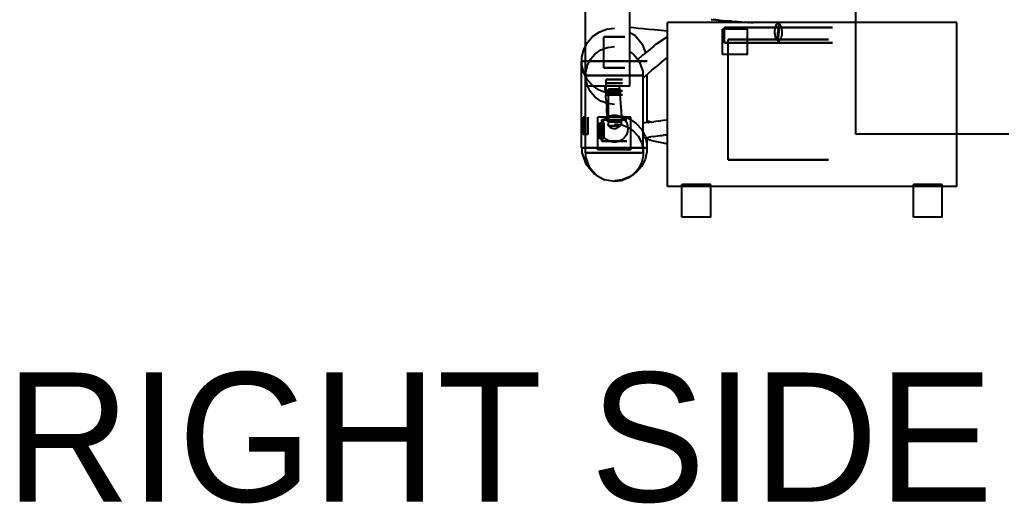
# Model space of a CAD drawing. Header units: millimetres. Extents: x -1175 to 655, y -895 to 720.
# Drawn here: x -1047.6 to -935.6, y -27.6 to 27.6 of the extents above; entities that cross this region are included whole.
import ezdxf

# ---------------------------------------------------------------- set-up
doc = ezdxf.new("R2010")
doc.units = ezdxf.units.MM
for name, color, linetype in [('HIDDEN', 8, 'Continuous'), ('TEXT', 5, 'Continuous'), ('VISIBLE', 7, 'Continuous')]:
    doc.layers.add(name, color=color, linetype=linetype)

msp = doc.modelspace()

# ---------------------------------------------------------------- linework, layer by layer
at = {"layer": 'HIDDEN'}
for points in [[(-952.2, 14.5), (-952.2, 68.5)], [(-983.05, 19.99), (-983.05, 30.11)], [(-977.99, 19.99), (-977.99, 30.11)], [(-940.7, 27.25), (-973.7, 27.25)], [(-973.7, 8.55), (-973.7, 27.25)], [(-961.33, 26.91), (-961.39, 26.78)], [(-961.27, 27.01), (-961.33, 26.91)], [(-961.19, 27.09), (-961.27, 27.01)], [(-961.11, 27.13), (-961.19, 27.09)], [(-961.05, 27.14), (-961.11, 27.13)], [(-961.02, 27.14), (-961.05, 27.14)], [(-960.94, 27.1), (-961.02, 27.14)], [(-961.01, 26.83), (-961, 26.91)], [(-961, 26.91), (-960.99, 26.96)], [(-960.99, 26.96), (-960.98, 26.97)], [(-960.98, 26.97), (-960.97, 26.94)], [(-960.98, 26.97), (-960.98, 26.97)], [(-960.97, 26.94), (-960.97, 26.88)], [(-960.97, 26.88), (-960.97, 26.78)], [(-960.86, 27.03), (-960.94, 27.1)], [(-960.79, 26.93), (-960.86, 27.03)], [(-960.72, 26.79), (-960.79, 26.93)], [(-940.7, 27.25), (-952.2, 27.25)], [(-940.7, 14.5), (-940.7, 27.25)], [(-940.7, 8.55), (-940.7, 27.25)], [(-982.23, 25.65), (-981.49, 26.16)], [(-981.49, 26.16), (-980.64, 26.48)], [(-980.64, 26.48), (-979.75, 26.59)], [(-964.57, 26.48), (-967.43, 26.48)], [(-967.43, 23.62), (-967.43, 26.48)], [(-964.57, 26.48), (-967.43, 26.48)], [(-967.43, 23.62), (-967.43, 26.48)], [(-967.21, 24.94), (-967.21, 26.7)], [(-967.03, 26.7), (-967.21, 26.7)], [(-967.21, 26.7), (-967.03, 26.7)], [(-966.5, 26.7), (-967.03, 26.7)], [(-967.03, 26.7), (-966.5, 26.7)], [(-965.66, 26.7), (-966.5, 26.7)], [(-966.5, 26.7), (-965.66, 26.7)], [(-964.55, 26.7), (-965.66, 26.7)], [(-965.66, 26.7), (-964.55, 26.7)], [(-964.57, 23.62), (-964.57, 26.48)], [(-964.57, 23.62), (-964.57, 26.48)], [(-963.23, 26.7), (-964.55, 26.7)], [(-964.55, 26.7), (-963.23, 26.7)], [(-961.79, 26.7), (-963.23, 26.7)], [(-963.23, 26.7), (-961.79, 26.7)], [(-960.31, 26.7), (-961.79, 26.7)], [(-961.79, 26.7), (-960.31, 26.7)], [(-961.46, 26.45), (-961.48, 26.26)], [(-961.48, 26.26), (-961.48, 26.06)], [(-961.48, 26.06), (-961.46, 25.87)], [(-961.43, 26.63), (-961.46, 26.45)], [(-961.46, 25.87), (-961.43, 25.69)], [(-961.39, 26.78), (-961.43, 26.63)], [(-961.12, 25.72), (-961.11, 25.88)], [(-961.11, 25.88), (-961.1, 26.06)], [(-961.1, 26.06), (-961.08, 26.23)], [(-961.08, 26.23), (-961.07, 26.41)], [(-961.07, 26.41), (-961.05, 26.57)], [(-961.04, 25.81), (-961.06, 25.66)], [(-961.05, 26.57), (-961.03, 26.71)], [(-961.02, 25.98), (-961.04, 25.81)], [(-961.03, 26.71), (-961.01, 26.83)], [(-961.01, 26.15), (-961.02, 25.98)], [(-961, 26.24), (-961.01, 26.15)], [(-960.99, 26.33), (-961, 26.24)], [(-960.98, 26.5), (-960.99, 26.33)], [(-960.97, 26.65), (-960.98, 26.5)], [(-960.97, 26.78), (-960.97, 26.65)], [(-960.68, 26.63), (-960.72, 26.79)], [(-960.64, 26.45), (-960.68, 26.63)], [(-960.66, 25.69), (-960.63, 25.87)], [(-960.62, 26.26), (-960.64, 26.45)], [(-960.63, 25.87), (-960.62, 26.07)], [(-960.62, 26.07), (-960.62, 26.26)], [(-958.86, 26.7), (-960.31, 26.7)], [(-960.31, 26.7), (-958.86, 26.7)], [(-957.55, 26.7), (-958.86, 26.7)], [(-958.86, 26.7), (-957.55, 26.7)], [(-956.44, 26.7), (-957.55, 26.7)], [(-957.55, 26.7), (-956.44, 26.7)], [(-955.59, 26.7), (-956.44, 26.7)], [(-956.44, 26.7), (-955.59, 26.7)], [(-955.07, 26.7), (-955.59, 26.7)], [(-955.59, 26.7), (-955.07, 26.7)], [(-954.89, 26.7), (-955.07, 26.7)], [(-955.07, 26.7), (-954.89, 26.7)], [(-983.05, 24.55), (-982.83, 24.97)], [(-982.83, 24.97), (-982.23, 25.65)], [(-980.96, 22.08), (-980.96, 25.6)], [(-980.92, 25.6), (-980.96, 25.6)], [(-980.96, 25.6), (-980.92, 25.6)], [(-980.82, 25.6), (-980.92, 25.6)], [(-980.92, 25.6), (-980.82, 25.6)], [(-980.65, 25.6), (-980.82, 25.6)], [(-980.82, 25.6), (-980.65, 25.6)], [(-980.44, 25.6), (-980.65, 25.6)], [(-980.65, 25.6), (-980.44, 25.6)], [(-980.18, 25.6), (-980.44, 25.6)], [(-980.44, 25.6), (-980.18, 25.6)], [(-979.89, 25.6), (-980.18, 25.6)], [(-980.18, 25.6), (-979.89, 25.6)], [(-979.6, 25.6), (-979.89, 25.6)], [(-979.89, 25.6), (-979.6, 25.6)], [(-979.32, 25.6), (-979.6, 25.6)], [(-979.6, 25.6), (-979.32, 25.6)], [(-979.06, 25.6), (-979.32, 25.6)], [(-979.32, 25.6), (-979.06, 25.6)], [(-978.84, 25.6), (-979.06, 25.6)], [(-979.06, 25.6), (-978.84, 25.6)], [(-978.68, 25.6), (-978.84, 25.6)], [(-978.84, 25.6), (-978.68, 25.6)], [(-978.57, 25.6), (-978.68, 25.6)], [(-978.68, 25.6), (-978.57, 25.6)], [(-978.54, 25.6), (-978.57, 25.6)], [(-978.57, 25.6), (-978.54, 25.6)], [(-967.03, 24.94), (-967.21, 24.94)], [(-967.21, 24.94), (-967.03, 24.94)], [(-966.5, 24.94), (-967.03, 24.94)], [(-967.03, 24.94), (-966.5, 24.94)], [(-966.77, 11.57), (-966.77, 25.32)], [(-966.6, 25.32), (-966.77, 25.32)], [(-966.77, 25.32), (-966.6, 25.32)], [(-966.11, 25.32), (-966.6, 25.32)], [(-966.6, 25.32), (-966.11, 25.32)], [(-965.66, 24.94), (-966.5, 24.94)], [(-966.5, 24.94), (-965.66, 24.94)], [(-965.33, 25.32), (-966.11, 25.32)], [(-966.11, 25.32), (-965.33, 25.32)], [(-964.55, 24.94), (-965.66, 24.94)], [(-965.66, 24.94), (-964.55, 24.94)], [(-964.3, 25.32), (-965.33, 25.32)], [(-965.33, 25.32), (-964.3, 25.32)], [(-963.23, 24.94), (-964.55, 24.94)], [(-964.55, 24.94), (-963.23, 24.94)], [(-963.08, 25.32), (-964.3, 25.32)], [(-964.3, 25.32), (-963.08, 25.32)], [(-961.79, 24.94), (-963.23, 24.94)], [(-963.23, 24.94), (-961.79, 24.94)], [(-961.74, 25.32), (-963.08, 25.32)], [(-963.08, 25.32), (-961.74, 25.32)], [(-960.31, 24.94), (-961.79, 24.94)], [(-961.79, 24.94), (-960.31, 24.94)], [(-960.36, 25.32), (-961.74, 25.32)], [(-961.74, 25.32), (-960.36, 25.32)], [(-961.43, 25.69), (-961.38, 25.52)], [(-961.38, 25.52), (-961.32, 25.38)], [(-961.32, 25.38), (-961.24, 25.28)], [(-961.24, 25.28), (-961.16, 25.2)], [(-961.16, 25.2), (-961.08, 25.16)], [(-961.13, 25.58), (-961.12, 25.72)], [(-961.13, 25.47), (-961.13, 25.58)], [(-961.13, 25.39), (-961.13, 25.47)], [(-961.12, 25.34), (-961.13, 25.39)], [(-961.12, 25.33), (-961.12, 25.34)], [(-961.11, 25.33), (-961.12, 25.33)], [(-961.1, 25.36), (-961.11, 25.33)], [(-961.09, 25.43), (-961.1, 25.36)], [(-961.07, 25.53), (-961.09, 25.43)], [(-961.08, 25.16), (-961.05, 25.16)], [(-961.06, 25.66), (-961.07, 25.53)], [(-961.05, 25.16), (-961, 25.17)], [(-961, 25.17), (-960.91, 25.2)], [(-960.91, 25.2), (-960.83, 25.28)], [(-960.83, 25.28), (-960.77, 25.39)], [(-960.77, 25.39), (-960.71, 25.53)], [(-960.71, 25.53), (-960.66, 25.69)], [(-959.02, 25.32), (-960.36, 25.32)], [(-960.36, 25.32), (-959.02, 25.32)], [(-958.86, 24.94), (-960.31, 24.94)], [(-960.31, 24.94), (-958.86, 24.94)], [(-957.8, 25.32), (-959.02, 25.32)], [(-959.02, 25.32), (-957.8, 25.32)], [(-957.55, 24.94), (-958.86, 24.94)], [(-958.86, 24.94), (-957.55, 24.94)], [(-956.77, 25.32), (-957.8, 25.32)], [(-957.8, 25.32), (-956.77, 25.32)], [(-956.44, 24.94), (-957.55, 24.94)], [(-957.55, 24.94), (-956.44, 24.94)], [(-955.98, 25.32), (-956.77, 25.32)], [(-956.77, 25.32), (-955.98, 25.32)], [(-955.59, 24.94), (-956.44, 24.94)], [(-956.44, 24.94), (-955.59, 24.94)], [(-955.49, 25.32), (-955.98, 25.32)], [(-955.98, 25.32), (-955.49, 25.32)], [(-955.07, 24.94), (-955.59, 24.94)], [(-955.59, 24.94), (-955.07, 24.94)], [(-955.33, 25.32), (-955.49, 25.32)], [(-955.49, 25.32), (-955.33, 25.32)], [(-954.89, 24.94), (-955.07, 24.94)], [(-955.07, 24.94), (-954.89, 24.94)], [(-982.46, 23.07), (-981.94, 23.67)], [(-981.94, 23.67), (-981.28, 24.12)], [(-981.28, 24.12), (-980.54, 24.4)], [(-980.54, 24.4), (-979.75, 24.5)], [(-964.57, 23.62), (-967.43, 23.62)], [(-964.57, 23.62), (-967.43, 23.62)], [(-983.38, 22.85), (-983.49, 22.85)], [(-983.46, 22.4), (-983.46, 22.85)], [(-983.25, 21.52), (-983.46, 22.4)], [(-983.06, 22.85), (-983.38, 22.85)], [(-982.55, 22.85), (-983.06, 22.85)], [(-983.05, 22.85), (-982.55, 22.85)], [(-982.83, 22.37), (-982.46, 23.07)], [(-981.87, 22.85), (-982.55, 22.85)], [(-982.55, 22.85), (-981.87, 22.85)], [(-981.07, 22.85), (-981.87, 22.85)], [(-981.87, 22.85), (-981.07, 22.85)], [(-980.2, 22.85), (-981.07, 22.85)], [(-981.07, 22.85), (-980.2, 22.85)], [(-979.3, 22.85), (-980.2, 22.85)], [(-980.2, 22.85), (-979.3, 22.85)], [(-978.42, 22.85), (-979.3, 22.85)], [(-979.3, 22.85), (-978.42, 22.85)], [(-977.62, 22.85), (-978.42, 22.85)], [(-978.42, 22.85), (-977.62, 22.85)], [(-976.95, 22.85), (-977.62, 22.85)], [(-977.62, 22.85), (-977.56, 22.85)], [(-977.27, 22.85), (-976.95, 22.85)], [(-976.44, 22.85), (-976.95, 22.85)], [(-976.95, 22.85), (-976.44, 22.85)], [(-976.12, 22.85), (-976.44, 22.85)], [(-976.44, 22.85), (-976.12, 22.85)], [(-976.01, 22.85), (-976.12, 22.85)], [(-976.12, 22.85), (-976.01, 22.85)], [(-982.83, 20.73), (-983.25, 21.52)], [(-983.02, 21.6), (-982.83, 22.37)], [(-983.02, 20.8), (-983.02, 21.6)], [(-980.92, 22.08), (-980.96, 22.08)], [(-980.96, 22.08), (-980.92, 22.08)], [(-980.82, 22.08), (-980.92, 22.08)], [(-980.92, 22.08), (-980.82, 22.08)], [(-980.65, 22.08), (-980.82, 22.08)], [(-980.82, 22.08), (-980.65, 22.08)], [(-980.44, 22.08), (-980.65, 22.08)], [(-980.65, 22.08), (-980.44, 22.08)], [(-980.18, 22.08), (-980.44, 22.08)], [(-980.44, 22.08), (-980.18, 22.08)], [(-979.89, 22.08), (-980.18, 22.08)], [(-980.18, 22.08), (-979.89, 22.08)], [(-979.6, 22.08), (-979.89, 22.08)], [(-979.89, 22.08), (-979.6, 22.08)], [(-979.32, 22.08), (-979.6, 22.08)], [(-979.6, 22.08), (-979.32, 22.08)], [(-979.06, 22.08), (-979.32, 22.08)], [(-979.32, 22.08), (-979.06, 22.08)], [(-978.84, 22.08), (-979.06, 22.08)], [(-979.06, 22.08), (-978.84, 22.08)], [(-978.68, 22.08), (-978.84, 22.08)], [(-978.84, 22.08), (-978.68, 22.08)], [(-978.57, 22.08), (-978.68, 22.08)], [(-978.68, 22.08), (-978.57, 22.08)], [(-978.54, 22.08), (-978.57, 22.08)], [(-978.57, 22.08), (-978.54, 22.08)], [(-983.05, 19.99), (-983.05, 21.2)], [(-982.95, 21.2), (-983.05, 21.2)], [(-983.05, 21.2), (-982.95, 21.2)], [(-982.83, 20.03), (-983.02, 20.8)], [(-982.67, 21.2), (-982.95, 21.2)], [(-982.95, 21.2), (-982.67, 21.2)], [(-982.23, 20.05), (-982.83, 20.73)], [(-982.22, 21.2), (-982.67, 21.2)], [(-982.67, 21.2), (-982.22, 21.2)], [(-981.62, 21.2), (-982.22, 21.2)], [(-982.22, 21.2), (-981.62, 21.2)], [(-980.92, 21.2), (-981.62, 21.2)], [(-981.62, 21.2), (-980.92, 21.2)], [(-980.15, 21.2), (-980.92, 21.2)], [(-980.92, 21.2), (-980.15, 21.2)], [(-980.68, 19.44), (-980.68, 20.76)], [(-980.66, 20.76), (-980.68, 20.76)], [(-980.68, 20.76), (-980.66, 20.76)], [(-980.68, 19), (-980.68, 20.32)], [(-980.66, 20.32), (-980.68, 20.32)], [(-980.68, 20.32), (-980.66, 20.32)], [(-980.58, 20.76), (-980.66, 20.76)], [(-980.66, 20.76), (-980.58, 20.76)], [(-980.58, 20.32), (-980.66, 20.32)], [(-980.66, 20.32), (-980.58, 20.32)], [(-980.45, 20.76), (-980.58, 20.76)], [(-980.58, 20.76), (-980.45, 20.76)], [(-980.45, 20.32), (-980.58, 20.32)], [(-980.58, 20.32), (-980.45, 20.32)], [(-980.28, 20.76), (-980.45, 20.76)], [(-980.45, 20.76), (-980.28, 20.76)], [(-980.28, 20.32), (-980.45, 20.32)], [(-980.45, 20.32), (-980.28, 20.32)], [(-980.08, 20.76), (-980.28, 20.76)], [(-980.28, 20.76), (-980.08, 20.76)], [(-980.08, 20.32), (-980.28, 20.32)], [(-980.28, 20.32), (-980.08, 20.32)], [(-979.35, 21.2), (-980.15, 21.2)], [(-980.15, 21.2), (-979.35, 21.2)], [(-979.86, 20.76), (-980.08, 20.76)], [(-980.08, 20.76), (-979.86, 20.76)], [(-979.86, 20.32), (-980.08, 20.32)], [(-980.08, 20.32), (-979.86, 20.32)], [(-979.64, 20.76), (-979.86, 20.76)], [(-979.86, 20.76), (-979.64, 20.76)], [(-979.64, 20.32), (-979.86, 20.32)], [(-979.86, 20.32), (-979.64, 20.32)], [(-979.42, 20.76), (-979.64, 20.76)], [(-979.64, 20.76), (-979.42, 20.76)], [(-979.42, 20.32), (-979.64, 20.32)], [(-979.64, 20.32), (-979.42, 20.32)], [(-979.22, 20.76), (-979.42, 20.76)], [(-979.42, 20.76), (-979.22, 20.76)], [(-979.22, 20.32), (-979.42, 20.32)], [(-979.42, 20.32), (-979.22, 20.32)], [(-978.58, 21.2), (-979.35, 21.2)], [(-979.35, 21.2), (-978.58, 21.2)], [(-979.05, 20.76), (-979.22, 20.76)], [(-979.22, 20.76), (-979.05, 20.76)], [(-979.05, 20.32), (-979.22, 20.32)], [(-979.22, 20.32), (-979.05, 20.32)], [(-978.92, 20.76), (-979.05, 20.76)], [(-979.05, 20.76), (-978.92, 20.76)], [(-978.92, 20.32), (-979.05, 20.32)], [(-979.05, 20.32), (-978.92, 20.32)], [(-978.84, 20.76), (-978.92, 20.76)], [(-978.92, 20.76), (-978.84, 20.76)], [(-978.84, 20.32), (-978.92, 20.32)], [(-978.92, 20.32), (-978.84, 20.32)], [(-978.81, 20.76), (-978.84, 20.76)], [(-978.84, 20.76), (-978.81, 20.76)], [(-978.81, 20.32), (-978.84, 20.32)], [(-978.84, 20.32), (-978.81, 20.32)], [(-977.87, 21.2), (-978.58, 21.2)], [(-978.58, 21.2), (-977.99, 21.2)], [(-977.28, 21.2), (-977.87, 21.2)], [(-976.83, 21.2), (-977.28, 21.2)], [(-976.54, 21.2), (-976.83, 21.2)], [(-976.45, 21.2), (-976.54, 21.2)], [(-977.99, 19.99), (-983.05, 19.99)], [(-982.46, 19.33), (-982.83, 20.03)], [(-981.94, 18.73), (-982.46, 19.33)], [(-981.49, 19.54), (-982.23, 20.05)], [(-980.64, 19.22), (-981.49, 19.54)], [(-980.66, 19.44), (-980.68, 19.44)], [(-980.68, 19.44), (-980.66, 19.44)], [(-980.58, 19.44), (-980.66, 19.44)], [(-980.66, 19.44), (-980.58, 19.44)], [(-979.75, 19.11), (-980.64, 19.22)], [(-980.45, 19.44), (-980.58, 19.44)], [(-980.58, 19.44), (-980.45, 19.44)], [(-980.28, 19.44), (-980.45, 19.44)], [(-980.45, 19.44), (-980.28, 19.44)], [(-980.41, 15.92), (-980.41, 19.66)], [(-980.39, 19.66), (-980.41, 19.66)], [(-980.41, 19.66), (-980.39, 19.66)], [(-980.41, 15.48), (-980.41, 19.22)], [(-980.39, 19.22), (-980.41, 19.22)], [(-980.41, 19.22), (-980.39, 19.22)], [(-980.33, 19.66), (-980.39, 19.66)], [(-980.39, 19.66), (-980.33, 19.66)], [(-980.33, 19.22), (-980.39, 19.22)], [(-980.39, 19.22), (-980.33, 19.22)], [(-980.24, 19.66), (-980.33, 19.66)], [(-980.33, 19.66), (-980.24, 19.66)], [(-980.24, 19.22), (-980.33, 19.22)], [(-980.33, 19.22), (-980.24, 19.22)], [(-980.08, 19.44), (-980.28, 19.44)], [(-980.28, 19.44), (-980.08, 19.44)], [(-980.12, 19.66), (-980.24, 19.66)], [(-980.24, 19.66), (-980.12, 19.66)], [(-980.12, 19.22), (-980.24, 19.22)], [(-980.24, 19.22), (-980.12, 19.22)], [(-979.98, 19.66), (-980.12, 19.66)], [(-980.12, 19.66), (-979.98, 19.66)], [(-979.98, 19.22), (-980.12, 19.22)], [(-980.12, 19.22), (-979.98, 19.22)], [(-979.86, 19.44), (-980.08, 19.44)], [(-980.08, 19.44), (-979.86, 19.44)], [(-979.83, 19.66), (-979.98, 19.66)], [(-979.98, 19.66), (-979.83, 19.66)], [(-979.83, 19.22), (-979.98, 19.22)], [(-979.98, 19.22), (-979.83, 19.22)], [(-979.64, 19.44), (-979.86, 19.44)], [(-979.86, 19.44), (-979.64, 19.44)], [(-979.67, 19.66), (-979.83, 19.66)], [(-979.83, 19.66), (-979.67, 19.66)], [(-979.67, 19.22), (-979.83, 19.22)], [(-979.83, 19.22), (-979.67, 19.22)], [(-979.51, 19.66), (-979.67, 19.66)], [(-979.67, 19.66), (-979.51, 19.66)], [(-979.51, 19.22), (-979.67, 19.22)], [(-979.67, 19.22), (-979.51, 19.22)], [(-979.42, 19.44), (-979.64, 19.44)], [(-979.64, 19.44), (-979.42, 19.44)], [(-979.37, 19.66), (-979.51, 19.66)], [(-979.51, 19.66), (-979.37, 19.66)], [(-979.37, 19.22), (-979.51, 19.22)], [(-979.51, 19.22), (-979.37, 19.22)], [(-979.22, 19.44), (-979.42, 19.44)], [(-979.42, 19.44), (-979.22, 19.44)], [(-979.25, 19.66), (-979.37, 19.66)], [(-979.37, 19.66), (-979.25, 19.66)], [(-979.25, 19.22), (-979.37, 19.22)], [(-979.37, 19.22), (-979.25, 19.22)], [(-979.16, 19.66), (-979.25, 19.66)], [(-979.25, 19.66), (-979.16, 19.66)], [(-979.16, 19.22), (-979.25, 19.22)], [(-979.25, 19.22), (-979.16, 19.22)], [(-979.05, 19.44), (-979.22, 19.44)], [(-979.22, 19.44), (-979.05, 19.44)], [(-979.11, 19.66), (-979.16, 19.66)], [(-979.16, 19.66), (-979.11, 19.66)], [(-979.11, 19.22), (-979.16, 19.22)], [(-979.16, 19.22), (-979.11, 19.22)], [(-979.09, 19.66), (-979.11, 19.66)], [(-979.11, 19.66), (-979.09, 19.66)], [(-979.09, 19.22), (-979.11, 19.22)], [(-979.11, 19.22), (-979.09, 19.22)], [(-978.92, 19.44), (-979.05, 19.44)], [(-979.05, 19.44), (-978.92, 19.44)], [(-978.84, 19.44), (-978.92, 19.44)], [(-978.92, 19.44), (-978.84, 19.44)], [(-978.81, 19.44), (-978.84, 19.44)], [(-978.84, 19.44), (-978.81, 19.44)], [(-981.28, 18.28), (-981.94, 18.73)], [(-980.54, 18), (-981.28, 18.28)], [(-980.66, 19), (-980.68, 19)], [(-980.68, 19), (-980.66, 19)], [(-980.58, 19), (-980.66, 19)], [(-980.66, 19), (-980.58, 19)], [(-980.45, 19), (-980.58, 19)], [(-980.58, 19), (-980.45, 19)], [(-979.75, 17.9), (-980.54, 18)], [(-980.28, 19), (-980.45, 19)], [(-980.45, 19), (-980.28, 19)], [(-980.08, 19), (-980.28, 19)], [(-980.28, 19), (-980.08, 19)], [(-979.86, 19), (-980.08, 19)], [(-980.08, 19), (-979.86, 19)], [(-979.64, 19), (-979.86, 19)], [(-979.86, 19), (-979.64, 19)], [(-979.42, 19), (-979.64, 19)], [(-979.64, 19), (-979.42, 19)], [(-979.22, 19), (-979.42, 19)], [(-979.42, 19), (-979.22, 19)], [(-979.05, 19), (-979.22, 19)], [(-979.22, 19), (-979.05, 19)], [(-978.92, 19), (-979.05, 19)], [(-979.05, 19), (-978.92, 19)], [(-978.84, 19), (-978.92, 19)], [(-978.92, 19), (-978.84, 19)], [(-978.81, 19), (-978.84, 19)], [(-978.84, 19), (-978.81, 19)], [(-983.32, 16.47), (-983.32, 16.44)], [(-983.32, 16.44), (-983.32, 16.36)], [(-983.32, 16.36), (-983.32, 16.22)], [(-983.32, 16.22), (-983.32, 16.04)], [(-983.32, 16.04), (-983.32, 15.83)], [(-983.32, 15.83), (-983.32, 15.6)], [(-983.05, 14.49), (-983.05, 16.47)], [(-982.77, 16.47), (-982.77, 16.44)], [(-982.77, 16.44), (-982.77, 16.47)], [(-982.77, 16.44), (-982.77, 16.36)], [(-982.77, 16.36), (-982.77, 16.44)], [(-982.77, 16.36), (-982.77, 16.22)], [(-982.77, 16.22), (-982.77, 16.36)], [(-982.77, 16.22), (-982.77, 16.04)], [(-982.77, 16.04), (-982.77, 16.22)], [(-982.77, 16.04), (-982.77, 15.83)], [(-982.77, 15.83), (-982.77, 16.04)], [(-982.77, 15.83), (-982.77, 15.6)], [(-982.77, 15.6), (-982.77, 15.83)], [(-977.88, 16.47), (-981.62, 16.47)], [(-981.62, 12.73), (-981.62, 16.47)], [(-977.88, 16.47), (-981.62, 16.47)], [(-981.62, 12.73), (-981.62, 16.47)], [(-981.4, 15.86), (-981.4, 15.84)], [(-981.4, 15.84), (-981.4, 15.86)], [(-981.4, 15.84), (-981.4, 15.76)], [(-981.4, 15.76), (-981.4, 15.84)], [(-981.4, 15.76), (-981.4, 15.63)], [(-981.4, 15.63), (-981.4, 15.76)], [(-981.24, 15.52), (-981.11, 15.87)], [(-981.24, 15.52), (-981.11, 15.87)], [(-981.18, 13.72), (-981.18, 16.14)], [(-981.14, 16.14), (-981.18, 16.14)], [(-981.18, 16.14), (-981.14, 16.14)], [(-981.01, 16.14), (-981.14, 16.14)], [(-981.14, 16.14), (-981.01, 16.14)], [(-981.11, 15.87), (-980.9, 16.17)], [(-981.11, 15.87), (-980.9, 16.17)], [(-980.82, 16.14), (-981.01, 16.14)], [(-981.01, 16.14), (-980.82, 16.14)], [(-980.96, 15.86), (-980.96, 15.84)], [(-980.96, 15.84), (-980.96, 15.86)], [(-980.96, 15.84), (-980.96, 15.76)], [(-980.96, 15.76), (-980.96, 15.84)], [(-980.96, 15.76), (-980.96, 15.63)], [(-980.96, 15.63), (-980.96, 15.76)], [(-980.9, 16.17), (-980.62, 16.42)], [(-980.9, 16.17), (-980.62, 16.42)], [(-980.56, 16.14), (-980.82, 16.14)], [(-980.82, 16.14), (-980.56, 16.14)], [(-980.62, 16.42), (-980.29, 16.59)], [(-980.62, 16.42), (-980.29, 16.59)], [(-980.26, 16.14), (-980.56, 16.14)], [(-980.56, 16.14), (-980.26, 16.14)], [(-980.39, 15.92), (-980.41, 15.92)], [(-980.41, 15.92), (-980.39, 15.92)], [(-980.33, 15.92), (-980.39, 15.92)], [(-980.39, 15.92), (-980.33, 15.92)], [(-980.24, 15.92), (-980.33, 15.92)], [(-980.33, 15.92), (-980.24, 15.92)], [(-980.29, 16.59), (-979.93, 16.68)], [(-980.29, 16.59), (-979.93, 16.68)], [(-979.92, 16.14), (-980.26, 16.14)], [(-980.26, 16.14), (-979.92, 16.14)], [(-980.12, 15.92), (-980.24, 15.92)], [(-980.24, 15.92), (-980.12, 15.92)], [(-979.98, 15.92), (-980.12, 15.92)], [(-980.12, 15.92), (-979.98, 15.92)], [(-979.83, 15.92), (-979.98, 15.92)], [(-979.98, 15.92), (-979.83, 15.92)], [(-979.93, 16.68), (-979.56, 16.68)], [(-979.93, 16.68), (-979.56, 16.68)], [(-979.58, 16.14), (-979.92, 16.14)], [(-979.92, 16.14), (-979.58, 16.14)], [(-979.67, 15.92), (-979.83, 15.92)], [(-979.83, 15.92), (-979.67, 15.92)], [(-979.75, 16.69), (-978.85, 16.58)], [(-979.75, 15.7), (-978.96, 15.6)], [(-979.51, 15.92), (-979.67, 15.92)], [(-979.67, 15.92), (-979.51, 15.92)], [(-979.24, 16.14), (-979.58, 16.14)], [(-979.58, 16.14), (-979.24, 16.14)], [(-979.56, 16.68), (-979.2, 16.59)], [(-979.56, 16.68), (-979.2, 16.59)], [(-979.37, 15.92), (-979.51, 15.92)], [(-979.51, 15.92), (-979.37, 15.92)], [(-979.25, 15.92), (-979.37, 15.92)], [(-979.37, 15.92), (-979.25, 15.92)], [(-979.16, 15.92), (-979.25, 15.92)], [(-979.25, 15.92), (-979.16, 15.92)], [(-978.94, 16.14), (-979.24, 16.14)], [(-979.24, 16.14), (-978.94, 16.14)], [(-979.2, 16.59), (-978.87, 16.42)], [(-979.2, 16.59), (-978.87, 16.42)], [(-979.11, 15.92), (-979.16, 15.92)], [(-979.16, 15.92), (-979.11, 15.92)], [(-979.09, 15.92), (-979.11, 15.92)], [(-979.11, 15.92), (-979.09, 15.92)], [(-978.68, 16.14), (-978.94, 16.14)], [(-978.94, 16.14), (-978.68, 16.14)], [(-978.87, 16.42), (-978.6, 16.17)], [(-978.87, 16.42), (-978.6, 16.17)], [(-978.85, 16.58), (-978.01, 16.26)], [(-978.48, 16.14), (-978.68, 16.14)], [(-978.68, 16.14), (-978.48, 16.14)], [(-978.6, 16.17), (-978.38, 15.87)], [(-978.6, 16.17), (-978.38, 15.87)], [(-978.36, 16.14), (-978.48, 16.14)], [(-978.48, 16.14), (-978.36, 16.14)], [(-978.38, 15.87), (-978.25, 15.52)], [(-978.38, 15.87), (-978.25, 15.52)], [(-978.32, 16.14), (-978.36, 16.14)], [(-978.36, 16.14), (-978.32, 16.14)], [(-978.01, 16.26), (-977.27, 15.75)], [(-977.88, 12.73), (-977.88, 16.47)], [(-977.88, 12.73), (-977.88, 16.47)], [(-977.27, 15.75), (-976.67, 15.07)], [(-983.32, 15.6), (-983.32, 15.36)], [(-983.32, 15.36), (-983.32, 15.13)], [(-983.32, 15.13), (-983.32, 14.92)], [(-983.32, 14.92), (-983.32, 14.74)], [(-983.32, 14.74), (-983.32, 14.6)], [(-983.32, 14.6), (-983.32, 14.52)], [(-982.77, 15.6), (-982.77, 15.36)], [(-982.77, 15.36), (-982.77, 15.6)], [(-982.77, 15.36), (-982.77, 15.13)], [(-982.77, 15.13), (-982.77, 15.36)], [(-982.77, 15.13), (-982.77, 14.92)], [(-982.77, 14.92), (-982.77, 15.13)], [(-982.77, 14.92), (-982.77, 14.74)], [(-982.77, 14.74), (-982.77, 14.92)], [(-982.77, 14.74), (-982.77, 14.6)], [(-982.77, 14.6), (-982.77, 14.74)], [(-982.77, 14.6), (-982.77, 14.52)], [(-982.77, 14.52), (-982.77, 14.6)], [(-981.4, 15.63), (-981.4, 15.46)], [(-981.4, 15.46), (-981.4, 15.63)], [(-981.4, 15.46), (-981.4, 15.26)], [(-981.4, 15.26), (-981.4, 15.46)], [(-981.4, 15.26), (-981.4, 15.04)], [(-981.4, 15.04), (-981.4, 15.26)], [(-981.4, 15.04), (-981.4, 14.82)], [(-981.4, 14.82), (-981.4, 15.04)], [(-981.4, 14.82), (-981.4, 14.6)], [(-981.4, 14.6), (-981.4, 14.82)], [(-981.4, 14.6), (-981.4, 14.4)], [(-981.4, 14.4), (-981.4, 14.6)], [(-981.29, 15.15), (-981.24, 15.52)], [(-981.29, 15.15), (-981.24, 15.52)], [(-981.24, 14.78), (-981.29, 15.15)], [(-981.24, 14.78), (-981.29, 15.15)], [(-981.11, 14.43), (-981.24, 14.78)], [(-981.11, 14.43), (-981.24, 14.78)], [(-980.96, 15.63), (-980.96, 15.46)], [(-980.96, 15.46), (-980.96, 15.63)], [(-980.96, 15.46), (-980.96, 15.26)], [(-980.96, 15.26), (-980.96, 15.46)], [(-980.96, 15.26), (-980.96, 15.04)], [(-980.96, 15.04), (-980.96, 15.26)], [(-980.96, 15.04), (-980.96, 14.82)], [(-980.96, 14.82), (-980.96, 15.04)], [(-980.96, 14.82), (-980.96, 14.6)], [(-980.96, 14.6), (-980.96, 14.82)], [(-980.96, 14.6), (-980.96, 14.4)], [(-980.96, 14.4), (-980.96, 14.6)], [(-980.39, 15.48), (-980.41, 15.48)], [(-980.41, 15.48), (-980.39, 15.48)], [(-980.33, 15.48), (-980.39, 15.48)], [(-980.39, 15.48), (-980.33, 15.48)], [(-980.24, 15.48), (-980.33, 15.48)], [(-980.33, 15.48), (-980.24, 15.48)], [(-980.12, 15.48), (-980.24, 15.48)], [(-980.24, 15.48), (-980.12, 15.48)], [(-979.98, 15.48), (-980.12, 15.48)], [(-980.12, 15.48), (-979.98, 15.48)], [(-979.83, 15.48), (-979.98, 15.48)], [(-979.98, 15.48), (-979.83, 15.48)], [(-979.67, 15.48), (-979.83, 15.48)], [(-979.83, 15.48), (-979.67, 15.48)], [(-979.51, 15.48), (-979.67, 15.48)], [(-979.67, 15.48), (-979.51, 15.48)], [(-979.37, 15.48), (-979.51, 15.48)], [(-979.51, 15.48), (-979.37, 15.48)], [(-979.25, 15.48), (-979.37, 15.48)], [(-979.37, 15.48), (-979.25, 15.48)], [(-979.16, 15.48), (-979.25, 15.48)], [(-979.25, 15.48), (-979.16, 15.48)], [(-979.11, 15.48), (-979.16, 15.48)], [(-979.16, 15.48), (-979.11, 15.48)], [(-979.09, 15.48), (-979.11, 15.48)], [(-979.11, 15.48), (-979.09, 15.48)], [(-978.96, 15.6), (-978.21, 15.32)], [(-978.25, 14.78), (-978.38, 14.43)], [(-978.25, 14.78), (-978.38, 14.43)], [(-978.25, 15.52), (-978.21, 15.15)], [(-978.25, 15.52), (-978.21, 15.15)], [(-978.21, 15.15), (-978.25, 14.78)], [(-978.21, 15.15), (-978.25, 14.78)], [(-978.21, 15.32), (-977.56, 14.87)], [(-977.56, 14.87), (-977.03, 14.27)], [(-976.67, 15.07), (-976.25, 14.28)], [(-983.32, 14.52), (-983.32, 14.49)], [(-982.77, 14.49), (-983.05, 14.49)], [(-982.77, 14.52), (-982.77, 14.49)], [(-982.77, 14.49), (-982.77, 14.52)], [(-981.4, 14.4), (-981.4, 14.23)], [(-981.4, 14.23), (-981.4, 14.4)], [(-981.4, 14.23), (-981.4, 14.1)], [(-981.4, 14.1), (-981.4, 14.23)], [(-981.4, 14.1), (-981.4, 14.02)], [(-981.4, 14.02), (-981.4, 14.1)], [(-981.4, 14.02), (-981.4, 13.99)], [(-981.4, 13.99), (-981.4, 14.02)], [(-980.96, 13.99), (-981.4, 13.99)], [(-981.14, 13.72), (-981.18, 13.72)], [(-981.18, 13.72), (-981.14, 13.72)], [(-981.01, 13.72), (-981.14, 13.72)], [(-981.14, 13.72), (-981.01, 13.72)], [(-980.9, 14.13), (-981.11, 14.43)], [(-980.9, 14.13), (-981.11, 14.43)], [(-980.82, 13.72), (-981.01, 13.72)], [(-981.01, 13.72), (-980.82, 13.72)], [(-980.96, 14.4), (-980.96, 14.23)], [(-980.96, 14.23), (-980.96, 14.4)], [(-980.96, 14.23), (-980.96, 14.1)], [(-980.96, 14.1), (-980.96, 14.23)], [(-980.96, 14.1), (-980.96, 14.02)], [(-980.96, 14.02), (-980.96, 14.1)], [(-980.96, 14.02), (-980.96, 13.99)], [(-980.96, 13.99), (-980.96, 14.02)], [(-980.62, 13.88), (-980.9, 14.13)], [(-980.62, 13.88), (-980.9, 14.13)], [(-980.56, 13.72), (-980.82, 13.72)], [(-980.82, 13.72), (-980.56, 13.72)], [(-980.29, 13.71), (-980.62, 13.88)], [(-980.29, 13.71), (-980.62, 13.88)], [(-980.26, 13.72), (-980.56, 13.72)], [(-980.56, 13.72), (-980.26, 13.72)], [(-979.93, 13.62), (-980.29, 13.71)], [(-979.93, 13.62), (-980.29, 13.71)], [(-979.92, 13.72), (-980.26, 13.72)], [(-980.26, 13.72), (-979.92, 13.72)], [(-979.56, 13.62), (-979.93, 13.62)], [(-979.56, 13.62), (-979.93, 13.62)], [(-979.58, 13.72), (-979.92, 13.72)], [(-979.92, 13.72), (-979.58, 13.72)], [(-979.24, 13.72), (-979.58, 13.72)], [(-979.58, 13.72), (-979.24, 13.72)], [(-979.2, 13.71), (-979.56, 13.62)], [(-979.2, 13.71), (-979.56, 13.62)], [(-978.94, 13.72), (-979.24, 13.72)], [(-979.24, 13.72), (-978.94, 13.72)], [(-978.87, 13.88), (-979.2, 13.71)], [(-978.87, 13.88), (-979.2, 13.71)], [(-978.68, 13.72), (-978.94, 13.72)], [(-978.94, 13.72), (-978.68, 13.72)], [(-978.6, 14.13), (-978.87, 13.88)], [(-978.6, 14.13), (-978.87, 13.88)], [(-978.48, 13.72), (-978.68, 13.72)], [(-978.68, 13.72), (-978.48, 13.72)], [(-978.38, 14.43), (-978.6, 14.13)], [(-978.38, 14.43), (-978.6, 14.13)], [(-978.36, 13.72), (-978.48, 13.72)], [(-978.48, 13.72), (-978.36, 13.72)], [(-978.32, 13.72), (-978.36, 13.72)], [(-978.36, 13.72), (-978.32, 13.72)], [(-977.03, 14.27), (-976.66, 13.57)], [(-976.66, 13.57), (-976.47, 12.8)], [(-976.25, 14.28), (-976.04, 13.4)], [(-882.2, 14.5), (-952.2, 14.5)], [(-983.38, 12.95), (-983.49, 12.95)], [(-983.06, 12.95), (-983.38, 12.95)], [(-982.55, 12.95), (-983.06, 12.95)], [(-983.05, 12.95), (-982.55, 12.95)], [(-982.95, 12.4), (-983.05, 12.4)], [(-982.67, 12.4), (-982.95, 12.4)], [(-982.22, 12.4), (-982.67, 12.4)], [(-981.87, 12.95), (-982.55, 12.95)], [(-982.55, 12.95), (-981.87, 12.95)], [(-981.62, 12.4), (-982.22, 12.4)], [(-981.07, 12.95), (-981.87, 12.95)], [(-981.87, 12.95), (-981.07, 12.95)], [(-977.88, 12.73), (-981.62, 12.73)], [(-977.88, 12.73), (-981.62, 12.73)], [(-980.92, 12.4), (-981.62, 12.4)], [(-980.2, 12.95), (-981.07, 12.95)], [(-981.07, 12.95), (-980.2, 12.95)], [(-980.15, 12.4), (-980.92, 12.4)], [(-979.3, 12.95), (-980.2, 12.95)], [(-980.2, 12.95), (-979.3, 12.95)], [(-979.35, 12.4), (-980.15, 12.4)], [(-978.58, 12.4), (-979.35, 12.4)], [(-978.42, 12.95), (-979.3, 12.95)], [(-979.3, 12.95), (-978.42, 12.95)], [(-977.87, 12.4), (-978.58, 12.4)], [(-977.62, 12.95), (-978.42, 12.95)], [(-978.42, 12.95), (-977.62, 12.95)], [(-977.28, 12.4), (-977.87, 12.4)], [(-976.95, 12.95), (-977.62, 12.95)], [(-977.62, 12.95), (-976.95, 12.95)], [(-976.83, 12.4), (-977.28, 12.4)], [(-976.44, 12.95), (-976.95, 12.95)], [(-976.95, 12.95), (-976.45, 12.95)], [(-976.54, 12.4), (-976.83, 12.4)], [(-976.45, 12.4), (-976.54, 12.4)], [(-976.47, 12.8), (-976.47, 12.4)], [(-976.12, 12.95), (-976.44, 12.95)], [(-976.01, 12.95), (-976.12, 12.95)], [(-976.04, 13.4), (-976.04, 12.95)], [(-966.6, 11.57), (-966.77, 11.57)], [(-966.77, 11.57), (-966.6, 11.57)], [(-966.11, 11.57), (-966.6, 11.57)], [(-966.6, 11.57), (-966.11, 11.57)], [(-965.33, 11.57), (-966.11, 11.57)], [(-966.11, 11.57), (-965.33, 11.57)], [(-964.3, 11.57), (-965.33, 11.57)], [(-965.33, 11.57), (-964.3, 11.57)], [(-963.08, 11.57), (-964.3, 11.57)], [(-964.3, 11.57), (-963.08, 11.57)], [(-961.74, 11.57), (-963.08, 11.57)], [(-963.08, 11.57), (-961.74, 11.57)], [(-960.36, 11.57), (-961.74, 11.57)], [(-961.74, 11.57), (-960.36, 11.57)], [(-959.02, 11.57), (-960.36, 11.57)], [(-960.36, 11.57), (-959.02, 11.57)], [(-957.8, 11.57), (-959.02, 11.57)], [(-959.02, 11.57), (-957.8, 11.57)], [(-956.77, 11.57), (-957.8, 11.57)], [(-957.8, 11.57), (-956.77, 11.57)], [(-955.98, 11.57), (-956.77, 11.57)], [(-956.77, 11.57), (-955.98, 11.57)], [(-955.49, 11.57), (-955.98, 11.57)], [(-955.98, 11.57), (-955.49, 11.57)], [(-955.33, 11.57), (-955.49, 11.57)], [(-955.49, 11.57), (-955.33, 11.57)], [(-978.85, 9.32), (-979.75, 9.21)], [(-978.01, 9.64), (-978.85, 9.32)], [(-977.52, 9.98), (-978.01, 9.64)], [(-940.7, 8.55), (-973.7, 8.55)], [(-968.75, 8.77), (-972.05, 8.77)], [(-972.05, 5.03), (-972.05, 8.77)], [(-968.75, 8.77), (-972.05, 8.77)], [(-972.05, 5.03), (-972.05, 8.77)], [(-968.75, 8.77), (-972.05, 8.77)], [(-972.05, 5.03), (-972.05, 8.77)], [(-968.75, 8.77), (-972.05, 8.77)], [(-972.05, 5.03), (-972.05, 8.77)], [(-968.75, 8.77), (-972.05, 8.77)], [(-972.05, 5.03), (-972.05, 8.77)], [(-968.75, 8.77), (-972.05, 8.77)], [(-972.05, 5.03), (-972.05, 8.77)], [(-968.75, 8.77), (-972.05, 8.77)], [(-972.05, 5.03), (-972.05, 8.77)], [(-968.75, 8.55), (-972.05, 8.55)], [(-968.75, 5.03), (-968.75, 8.77)], [(-968.75, 5.03), (-968.75, 8.77)], [(-968.75, 5.03), (-968.75, 8.77)], [(-968.75, 5.03), (-968.75, 8.77)], [(-968.75, 5.03), (-968.75, 8.77)], [(-968.75, 5.03), (-968.75, 8.77)], [(-968.75, 5.03), (-968.75, 8.77)], [(-942.35, 8.77), (-945.65, 8.77)], [(-945.65, 5.03), (-945.65, 8.77)], [(-942.35, 8.77), (-945.65, 8.77)], [(-945.65, 5.03), (-945.65, 8.77)], [(-942.35, 8.77), (-945.65, 8.77)], [(-945.65, 5.03), (-945.65, 8.77)], [(-942.35, 8.77), (-945.65, 8.77)], [(-945.65, 5.03), (-945.65, 8.77)], [(-942.35, 8.77), (-945.65, 8.77)], [(-945.65, 5.03), (-945.65, 8.77)], [(-942.35, 8.77), (-945.65, 8.77)], [(-945.65, 5.03), (-945.65, 8.77)], [(-942.35, 8.77), (-945.65, 8.77)], [(-945.65, 5.03), (-945.65, 8.77)], [(-942.35, 8.55), (-945.65, 8.55)], [(-942.35, 5.03), (-942.35, 8.77)], [(-942.35, 5.03), (-942.35, 8.77)], [(-942.35, 5.03), (-942.35, 8.77)], [(-942.35, 5.03), (-942.35, 8.77)], [(-942.35, 5.03), (-942.35, 8.77)], [(-942.35, 5.03), (-942.35, 8.77)], [(-942.35, 5.03), (-942.35, 8.77)], [(-968.75, 5.03), (-972.05, 5.03)], [(-968.75, 5.03), (-972.05, 5.03)], [(-968.75, 5.03), (-972.05, 5.03)], [(-968.75, 5.03), (-972.05, 5.03)], [(-968.75, 5.03), (-972.05, 5.03)], [(-968.75, 5.03), (-972.05, 5.03)], [(-968.75, 5.03), (-972.05, 5.03)], [(-942.35, 5.03), (-945.65, 5.03)], [(-942.35, 5.03), (-945.65, 5.03)], [(-942.35, 5.03), (-945.65, 5.03)], [(-942.35, 5.03), (-945.65, 5.03)], [(-942.35, 5.03), (-945.65, 5.03)], [(-942.35, 5.03), (-945.65, 5.03)], [(-942.35, 5.03), (-945.65, 5.03)]]:
    msp.add_lwpolyline(points, dxfattribs=at)
at = {"layer": 'VISIBLE'}
for points in [[(-952.2, 14.5), (-952.2, 39.75)], [(-983.05, 19.99), (-983.05, 30.11)], [(-977.99, 19.99), (-977.99, 30.11)], [(-952.2, 27.25), (-973.7, 27.25)], [(-973.7, 8.55), (-973.7, 27.25)], [(-968.71, 27.58), (-968.67, 27.58)], [(-968.67, 27.58), (-968.47, 27.56)], [(-968.27, 27.55), (-968.47, 27.56)], [(-968.18, 27.54), (-968.27, 27.55)], [(-968.18, 27.54), (-968.1, 27.53)], [(-967.92, 27.52), (-968.1, 27.53)], [(-967.92, 27.52), (-967.74, 27.51)], [(-967.74, 27.51), (-967.43, 27.48)], [(-967.43, 27.48), (-967.13, 27.46)], [(-966.41, 27.41), (-967.13, 27.46)], [(-966.41, 27.41), (-965.68, 27.35)], [(-965.68, 27.35), (-964.5, 27.26)], [(-964.3, 27.26), (-964.58, 27.27)], [(-964.5, 27.26), (-964.36, 27.25)], [(-964.19, 27.26), (-964.3, 27.26)], [(-964.19, 27.26), (-963.94, 27.25)], [(-963.94, 27.25), (-963.91, 27.25)], [(-977.99, 26.72), (-977.53, 26.67)], [(-977.34, 25.72), (-977.99, 26.09)], [(-977.53, 26.67), (-977.04, 26.62)], [(-977.04, 26.62), (-976.48, 26.56)], [(-976.48, 26.56), (-975.83, 26.5)], [(-975.83, 26.5), (-975.18, 26.44)], [(-975.18, 26.44), (-974.79, 26.41)], [(-974.79, 26.41), (-974.41, 26.37)], [(-974.41, 26.37), (-973.7, 26.31)], [(-977.34, 25.72), (-976.51, 24.72)], [(-976.18, 23.81), (-976.51, 24.72)], [(-975.22, 24.6), (-974.93, 24.81)], [(-974.93, 24.81), (-973.97, 25.46)], [(-973.7, 25.62), (-973.97, 25.46)], [(-983.46, 23.3), (-983.25, 24.18)], [(-983.25, 24.18), (-983.05, 24.55)], [(-977.63, 23.73), (-977.99, 23.94)], [(-977.63, 23.73), (-976.89, 22.85)], [(-976.53, 23.51), (-977.06, 23.05)], [(-976.33, 23.69), (-976.53, 23.51)], [(-975.27, 24.55), (-976.33, 23.69)], [(-975.27, 24.55), (-975.22, 24.6)], [(-983.49, 12.95), (-983.49, 22.85)], [(-983.49, 22.85), (-983.38, 22.85)], [(-983.46, 22.85), (-983.46, 23.3)], [(-983.38, 22.85), (-983.06, 22.85)], [(-983.06, 22.85), (-983.05, 22.85)], [(-977.56, 22.85), (-977.27, 22.85)], [(-976.5, 21.77), (-976.89, 22.85)], [(-974.39, 22.73), (-975.11, 22.13)], [(-974.39, 22.73), (-974.15, 22.92)], [(-974.15, 22.92), (-973.7, 23.26)], [(-976.5, 21.77), (-976.5, 21.2)], [(-976.21, 21.15), (-975.53, 21.76)], [(-976.01, 15.83), (-976.01, 21.33)], [(-975.53, 21.76), (-975.11, 22.13)], [(-977.99, 21.2), (-977.87, 21.2)], [(-977.87, 21.2), (-977.28, 21.2)], [(-977.28, 21.2), (-976.83, 21.2)], [(-976.83, 21.2), (-976.54, 21.2)], [(-976.54, 21.2), (-976.45, 21.2)], [(-976.45, 12.4), (-976.45, 21.2)], [(-976.44, 20.93), (-976.45, 20.92)], [(-976.44, 20.93), (-976.21, 21.15)], [(-977.99, 19.99), (-983.05, 19.99)], [(-983.05, 16.47), (-983.05, 19.99)], [(-980.82, 19.93), (-980.82, 19.99)], [(-980.8, 19.69), (-980.82, 19.93)], [(-980.77, 19.42), (-980.8, 19.69)], [(-980.76, 19.28), (-980.77, 19.42)], [(-980.76, 19.25), (-980.76, 19.28)], [(-980.76, 19.25), (-980.73, 18.96)], [(-979.16, 19.94), (-979.17, 19.99)], [(-979.14, 19.67), (-979.16, 19.94)], [(-979.12, 19.42), (-979.14, 19.67)], [(-979.12, 19.42), (-979.11, 19.34)], [(-979.11, 19.34), (-979.1, 19.28)], [(-979.1, 19.28), (-979.09, 19.06)], [(-979.01, 18.02), (-979.09, 19.06)], [(-980.73, 18.89), (-980.73, 18.96)], [(-980.72, 18.85), (-980.73, 18.89)], [(-980.72, 18.77), (-980.72, 18.85)], [(-980.71, 18.69), (-980.72, 18.77)], [(-980.69, 18.46), (-980.71, 18.69)], [(-980.69, 18.38), (-980.69, 18.46)], [(-980.69, 18.38), (-980.67, 18.22)], [(-980.67, 18.22), (-980.67, 18.12)], [(-980.67, 18.12), (-980.63, 17.55)], [(-978.95, 17.13), (-979.01, 18.02)], [(-980.61, 17.27), (-980.63, 17.55)], [(-980.61, 17.22), (-980.61, 17.27)], [(-980.6, 17.07), (-980.61, 17.22)], [(-980.6, 16.96), (-980.6, 17.07)], [(-980.59, 16.81), (-980.6, 16.96)], [(-980.58, 16.69), (-980.59, 16.81)], [(-978.94, 16.93), (-978.95, 17.13)], [(-978.93, 16.74), (-978.94, 16.93)], [(-983.32, 16.44), (-983.32, 16.47)], [(-983.05, 16.47), (-983.32, 16.47)], [(-983.32, 16.36), (-983.32, 16.44)], [(-983.32, 16.22), (-983.32, 16.36)], [(-983.32, 16.04), (-983.32, 16.22)], [(-983.32, 15.83), (-983.32, 16.04)], [(-983.32, 15.6), (-983.32, 15.83)], [(-980.59, 16.08), (-980.58, 16.14)], [(-980.59, 16.07), (-980.59, 16.08)], [(-980.59, 16.07), (-980.59, 16.06)], [(-980.59, 16.06), (-980.59, 16.04)], [(-980.59, 16.04), (-980.58, 16.02)], [(-980.58, 16.69), (-980.58, 16.63)], [(-980.58, 16.63), (-980.57, 16.51)], [(-980.57, 16.17), (-980.58, 16.14)], [(-980.58, 16.02), (-980.58, 16)], [(-980.58, 16), (-980.57, 15.97)], [(-980.57, 16.51), (-980.57, 16.47)], [(-980.57, 16.42), (-980.57, 16.47)], [(-980.57, 16.37), (-980.57, 16.42)], [(-980.57, 16.31), (-980.57, 16.37)], [(-980.57, 16.33), (-980.57, 16.28)], [(-980.57, 16.26), (-980.57, 16.31)], [(-980.57, 16.28), (-980.57, 16.26)], [(-980.57, 16.26), (-980.57, 16.22)], [(-980.56, 16.22), (-980.57, 16.26)], [(-980.57, 16.22), (-980.57, 16.17)], [(-980.57, 16.17), (-980.57, 16.17)], [(-980.57, 16.07), (-980.57, 16.07)], [(-980.56, 16.17), (-980.56, 16.22)], [(-980.56, 16.14), (-980.56, 16.17)], [(-980.56, 16.14), (-980.56, 16.13)], [(-980.56, 16.13), (-980.56, 16.12)], [(-978.94, 15.78), (-979.16, 15.39)], [(-978.94, 15.78), (-978.92, 15.99)], [(-978.93, 16.74), (-978.93, 16.65)], [(-978.93, 16.65), (-978.93, 16.61)], [(-978.93, 16.61), (-978.92, 15.99)], [(-976.39, 15.78), (-976.45, 15.77)], [(-976.26, 15.79), (-976.39, 15.78)], [(-975.99, 15.83), (-976.26, 15.79)], [(-976.01, 16.02), (-975.97, 16.01)], [(-975.85, 15.85), (-975.99, 15.83)], [(-975.56, 15.88), (-975.97, 16.01)], [(-975.85, 15.85), (-975.78, 15.86)], [(-975.67, 15.87), (-975.78, 15.86)], [(-975.54, 15.89), (-975.67, 15.87)], [(-975.54, 15.89), (-975.27, 15.92)], [(-975.01, 15.96), (-975.27, 15.92)], [(-974.75, 15.99), (-975.01, 15.96)], [(-974.64, 16.01), (-974.75, 15.99)], [(-974.64, 16.01), (-974.46, 16.03)], [(-974.18, 16.07), (-974.46, 16.03)], [(-973.7, 16.13), (-974.18, 16.07)], [(-983.32, 15.36), (-983.32, 15.6)], [(-983.32, 15.13), (-983.32, 15.36)], [(-983.32, 14.92), (-983.32, 15.13)], [(-983.32, 14.74), (-983.32, 14.92)], [(-983.32, 14.6), (-983.32, 14.74)], [(-983.32, 14.52), (-983.32, 14.6)], [(-980.51, 15.6), (-980.51, 15.59)], [(-980.31, 15.37), (-980.51, 15.59)], [(-980.31, 15.37), (-980.12, 15.25)], [(-980.12, 15.25), (-979.85, 15.16)], [(-979.85, 15.16), (-979.56, 15.17)], [(-979.21, 15.35), (-979.56, 15.17)], [(-979.16, 15.39), (-979.21, 15.35)], [(-983.32, 14.49), (-983.32, 14.52)], [(-983.05, 14.49), (-983.32, 14.49)], [(-983.05, 12.4), (-983.05, 14.49)], [(-976.43, 14.11), (-976.45, 14.11)], [(-976.43, 14.11), (-976.27, 14.13)], [(-976.27, 14.13), (-976.2, 14.14)], [(-976.2, 14.14), (-976.14, 14.15)], [(-976.14, 14.15), (-975.87, 14.18)], [(-976.01, 12.95), (-976.01, 14.16)], [(-975.82, 13.9), (-976.01, 13.96)], [(-975.87, 14.18), (-975.72, 14.2)], [(-975.82, 13.9), (-975.31, 13.77)], [(-975.72, 14.2), (-975.66, 14.21)], [(-975.66, 14.21), (-975.59, 14.22)], [(-975.34, 14.25), (-975.59, 14.22)], [(-975.34, 14.25), (-975.07, 14.29)], [(-975.31, 13.77), (-974.19, 13.52)], [(-975.07, 14.29), (-974.81, 14.32)], [(-974.81, 14.32), (-974.53, 14.36)], [(-974.53, 14.36), (-974.35, 14.38)], [(-974.35, 14.38), (-974.14, 14.41)], [(-974.19, 13.52), (-974.04, 13.49)], [(-973.96, 14.43), (-974.14, 14.41)], [(-974.04, 13.49), (-974, 13.48)], [(-974, 13.48), (-973.7, 13.42)], [(-973.96, 14.43), (-973.82, 14.45)], [(-973.82, 14.45), (-973.7, 14.47)], [(-882.2, 14.5), (-952.2, 14.5)], [(-940.7, 8.55), (-940.7, 14.5)], [(-983.49, 12.95), (-983.38, 12.95)], [(-983.43, 12.3), (-983.43, 12.95)], [(-983.38, 12.95), (-983.06, 12.95)], [(-983.06, 12.95), (-983.05, 12.95)], [(-983.05, 12.4), (-982.95, 12.4)], [(-983, 11.83), (-983, 12.4)], [(-982.95, 12.4), (-982.67, 12.4)], [(-982.67, 12.4), (-982.22, 12.4)], [(-982.22, 12.4), (-981.62, 12.4)], [(-981.62, 12.4), (-980.92, 12.4)], [(-980.92, 12.4), (-980.15, 12.4)], [(-980.15, 12.4), (-979.35, 12.4)], [(-979.35, 12.4), (-978.58, 12.4)], [(-978.58, 12.4), (-977.87, 12.4)], [(-977.87, 12.4), (-977.28, 12.4)], [(-977.28, 12.4), (-976.83, 12.4)], [(-976.83, 12.4), (-976.54, 12.4)], [(-976.54, 12.4), (-976.45, 12.4)], [(-976.47, 12.4), (-976.47, 12)], [(-976.45, 12.95), (-976.44, 12.95)], [(-976.44, 12.95), (-976.12, 12.95)], [(-976.04, 12.5), (-976.25, 11.62)], [(-976.12, 12.95), (-976.01, 12.95)], [(-976.04, 12.95), (-976.04, 12.5)], [(-983.43, 12.3), (-982.99, 11.08)], [(-983, 11.83), (-982.61, 10.75)], [(-976.66, 11.23), (-977.03, 10.53)], [(-976.25, 11.62), (-976.67, 10.83)], [(-976.47, 12), (-976.66, 11.23)], [(-982.15, 10.08), (-982.99, 11.08)], [(-981.87, 9.87), (-982.61, 10.75)], [(-982.15, 10.08), (-981.95, 9.97)], [(-977.03, 10.53), (-977.56, 9.93)], [(-977.27, 10.15), (-977.52, 9.98)], [(-976.67, 10.83), (-977.27, 10.15)], [(-981.87, 9.87), (-980.88, 9.3)], [(-979.75, 9.1), (-980.88, 9.3)], [(-978.96, 9.2), (-979.75, 9.1)], [(-978.21, 9.48), (-978.96, 9.2)], [(-977.56, 9.93), (-978.21, 9.48)], [(-972.05, 8.55), (-973.7, 8.55)], [(-968.75, 8.77), (-972.05, 8.77)], [(-972.05, 5.03), (-972.05, 8.77)], [(-968.75, 5.03), (-968.75, 8.77)], [(-945.65, 8.55), (-968.75, 8.55)], [(-942.35, 8.77), (-945.65, 8.77)], [(-945.65, 5.03), (-945.65, 8.77)], [(-942.35, 5.03), (-942.35, 8.77)], [(-940.7, 8.55), (-942.35, 8.55)], [(-968.75, 5.03), (-972.05, 5.03)], [(-942.35, 5.03), (-945.65, 5.03)]]:
    msp.add_lwpolyline(points, dxfattribs=at)

# ---------------------------------------------------------------- texts
at = {"layer": 'TEXT'}
msp.add_text('RIGHT SIDE VIEW', height=14.7213, dxfattribs=at).set_placement((-1049.2, -27.39))

doc.saveas('drawing.dxf')
